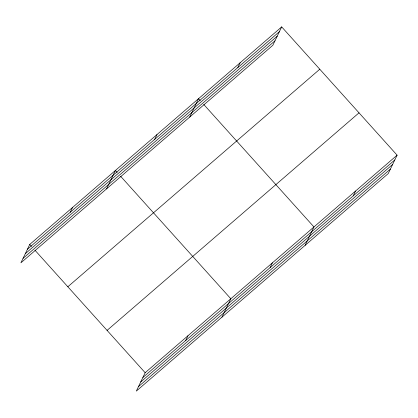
<?xml version="1.0" encoding="UTF-8"?>
<svg xmlns="http://www.w3.org/2000/svg" width="418" height="418" viewBox="0 0 418 418"><rect width="100%" height="100%" fill="white"/><g stroke="black" fill="none" stroke-linecap="round" stroke-linejoin="round"><path stroke-width="0.63" d="M281.69 26.893L29.751 244.436L20.9 262.833L272.839 45.285L281.69 26.893L397.1 155.167L388.249 173.564L136.31 391.107L145.161 372.715L397.1 155.167M70.281 212.234L72.58 207.453M106.559 188.868L115.41 170.476L117.139 172.399M154.681 139.356L156.98 134.58M189.699 117.077L198.55 98.685L200.279 100.607M237.821 67.57L240.12 62.789M185.691 340.508L187.99 335.732M221.968 317.142L230.82 298.75L120.603 176.244M270.091 267.635L272.39 262.854M305.109 245.35L313.96 226.958L203.744 104.458M353.231 195.843L355.53 191.063M27.452 249.217L279.391 31.674M25.289 253.71L277.228 36.167M23.063 258.34L274.997 40.797M67.836 286.769L319.775 69.226M107.076 330.382L359.015 112.839M142.862 377.491L394.801 159.948M140.699 381.984L392.638 164.441M138.473 386.613L390.412 169.071M29.751 244.436L31.481 246.364M34.945 250.21L145.161 372.715"/></g></svg>
